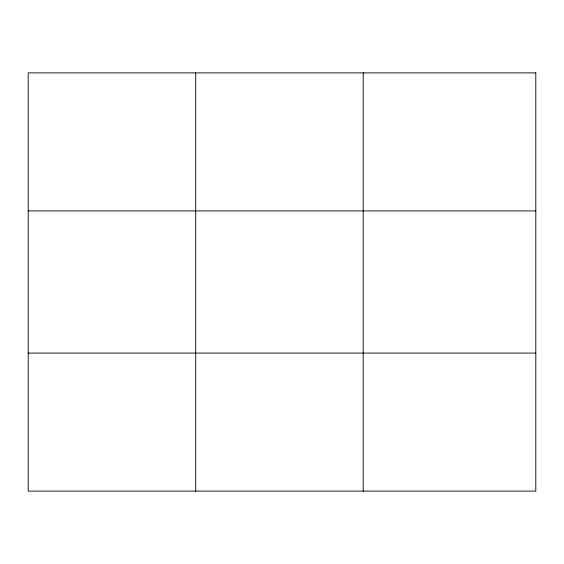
<?xml version="1.0" encoding="UTF-8"?>
<svg xmlns="http://www.w3.org/2000/svg" width="564" height="564" viewBox="0 0 564 564"><rect width="100%" height="100%" fill="white"/><g stroke="black" fill="none" stroke-linecap="round" stroke-linejoin="round"><path stroke-width="0.85" d="M195.708 72.883L195.708 491.117M363.216 72.883L363.216 491.117M28.2 210.901L535.8 210.901M28.2 353.099L535.8 353.099M535.8 72.883L535.8 491.117L28.2 491.117L28.2 72.883L535.8 72.883"/></g></svg>
